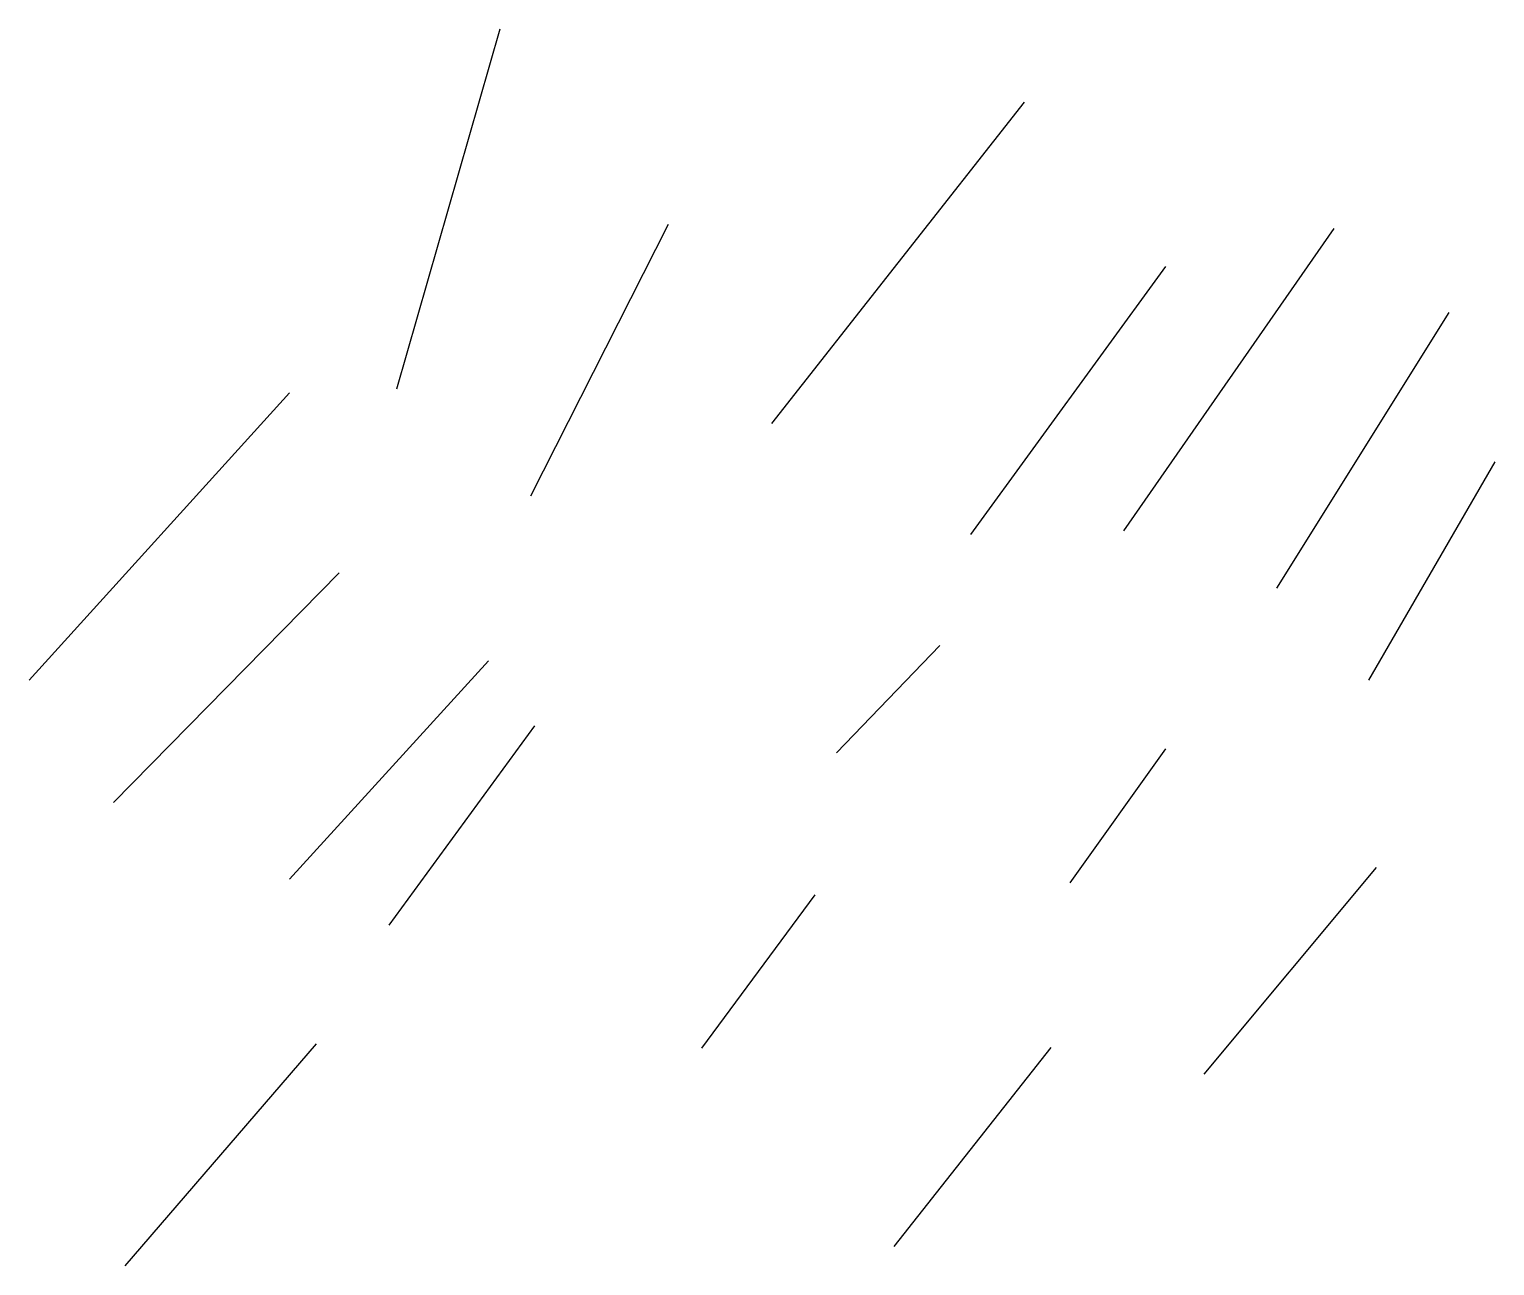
# Model space of a CAD drawing. Header units: metres. Extents: x -10.6 to 12.5, y -3.4 to 16.
import ezdxf

# ---------------------------------------------------------------- set-up
doc = ezdxf.new("R2010")
doc.units = ezdxf.units.M

msp = doc.modelspace()

# ---------------------------------------------------------------- linework, layer by layer
at = {"layer": 'MCD_Layer_0'}
for p, q in [((-3.173732, 16.008172), (-4.797295, 10.355768)), ((5.064345, 14.865664), (1.095636, 9.814581)), ((-0.527926, 12.941442), (-2.692676, 8.672074)), ((9.935033, 12.88131), (6.627776, 8.130886)), ((7.289227, 12.279991), (4.222498, 8.070754)), ((11.738991, 11.558407), (9.033054, 7.228907)), ((-10.569962, 5.78574), (-6.480989, 10.295636)), ((12.460575, 9.213261), (10.47622, 5.78574)), ((-5.699274, 7.469435), (-9.247059, 3.861518)), ((3.741442, 6.326928), (2.11788, 4.643233)), ((-3.354128, 6.0864), (-6.480989, 2.658879)), ((-2.632544, 5.064157), (-4.917558, 1.937295)), ((7.289227, 4.703365), (5.785928, 2.598747)), ((10.596484, 2.839275), (7.890547, -0.407851)), ((0, 0), (1.783352, 2.412396)), ((-6.060066, 0.073205), (-9.066663, -3.414448)), ((5.485269, 0.013073), (3.019859, -3.113788))]:
    msp.add_line(p, q, dxfattribs=at)

doc.saveas('drawing.dxf')
